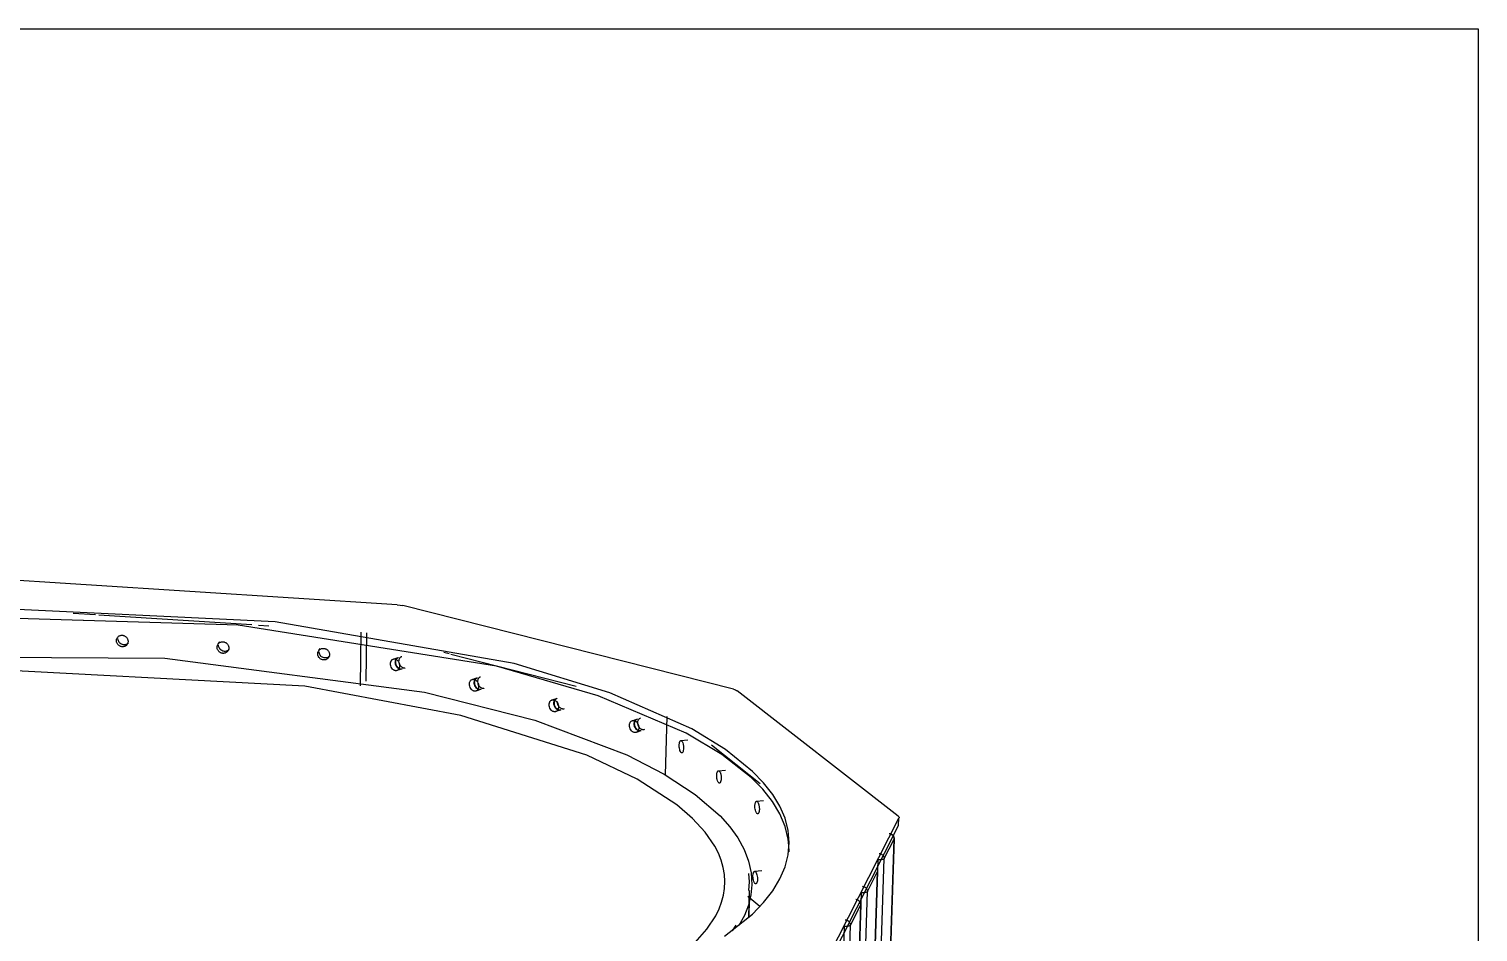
# Model space of a CAD drawing. Header units: millimetres. Extents: x 10366 to 13995, y 24552 to 29685.
# Drawn here: x 13062 to 13995, y 29103 to 29685 of the extents above; entities that cross this region are included whole.
import ezdxf

# ---------------------------------------------------------------- set-up
doc = ezdxf.new("R2010")
doc.units = ezdxf.units.MM
doc.header["$LTSCALE"] = 3
doc.layers.add('Default', color=7, linetype='Continuous')

msp = doc.modelspace()

# ---------------------------------------------------------------- linework, layer by layer
msp.add_lwpolyline([(10366.2, 24552.48), (10366.2, 29684.64), (13995, 29684.64), (13995, 24552.48)], close=True)
at = {"layer": 'Default'}
for points in [[(13299.04, 29313.73, 0), (13031.75, 29330.9, 0)], [(13509.82, 29100.22, 0), (13527.67, 29114.52, 0), (13534.84, 29121.94, 0), (13540.79, 29129.51, 0), (13545.45, 29137.18, 0), (13548.8, 29144.95, 0), (13550.81, 29152.76, 0), (13551.48, 29160.6, 0), (13550.8, 29168.44, 0), (13548.78, 29176.23, 0), (13545.44, 29183.95, 0), (13540.81, 29191.58, 0), (13534.93, 29199.07, 0), (13527.84, 29206.41, 0), (13510.31, 29220.53, 0), (13488.72, 29233.77, 0), (13435.83, 29257.11, 0), (13374.2, 29275.88, 0), (13220.43, 29302.78, 0), (13031.91, 29311.83, 0)], [(13299.04, 29313.73, 0), (13300.95, 29313.53, 0), (13302.62, 29313.2, 0)], [(13515.44, 29259.31, 0), (13302.62, 29313.2, 0)], [(13551.33, 29154.5, 0), (13551.26, 29158.62, 0), (13550.82, 29162.73, 0), (13548.85, 29170.91, 0), (13545.42, 29179.02, 0), (13540.58, 29187.03, 0), (13534.37, 29194.89, 0), (13526.84, 29202.58, 0), (13508.11, 29217.33, 0), (13485.01, 29231.09, 0), (13428.48, 29255.13, 0), (13362.91, 29274.15, 0), (13196.62, 29300.71, 0), (12996.83, 29306.66, 0)], [(13104.7, 29307.26, 0), (13090.32, 29308.2, 0)], [(13205.31, 29300.74, 0), (13106.9, 29307.12, 0)], [(13216.39, 29300.02, 0), (13209.71, 29300.45, 0)], [(13275.29, 29261.53, 0), (13275.72, 29296.17, 0)], [(13278.93, 29264.45, 0), (13279.33, 29295.64, 0)], [(13125.91, 29289.3, 0), (13125.72, 29289.07, 0), (13125.5, 29288.86, 0), (13125.27, 29288.68, 0), (13124.77, 29288.36, 0), (13124.23, 29288.14, 0), (13123.67, 29288.01, 0), (13123.12, 29287.97, 0), (13122.58, 29288.01, 0), (13122.03, 29288.13, 0), (13121.47, 29288.33, 0), (13120.93, 29288.63, 0), (13120.44, 29289.02, 0), (13120, 29289.48, 0), (13119.65, 29290, 0), (13119.39, 29290.55, 0), (13119.22, 29291.11, 0), (13119.15, 29291.52, 0), (13119.13, 29291.92, 0)], [(13183.68, 29288.5, 0), (13184.64, 29289.77, 0)], [(13190.79, 29285.13, 0), (13190.6, 29284.9, 0), (13190.39, 29284.68, 0), (13190.16, 29284.48, 0), (13189.92, 29284.31, 0), (13189.39, 29284.02, 0), (13188.83, 29283.84, 0), (13188.26, 29283.74, 0), (13187.71, 29283.73, 0), (13187.16, 29283.8, 0), (13186.6, 29283.96, 0), (13186.04, 29284.21, 0), (13185.52, 29284.56, 0), (13185.04, 29284.98, 0), (13184.64, 29285.48, 0), (13184.32, 29286.02, 0), (13184.1, 29286.58, 0), (13183.98, 29287.15, 0), (13183.94, 29287.69, 0)], [(13248.42, 29284.2, 0), (13249.34, 29285.48, 0)], [(13255.61, 29280.96, 0), (13255.42, 29280.73, 0), (13255.21, 29280.5, 0), (13254.98, 29280.3, 0), (13254.74, 29280.11, 0), (13254.2, 29279.82, 0), (13253.64, 29279.62, 0), (13253.06, 29279.51, 0), (13252.5, 29279.5, 0), (13251.95, 29279.56, 0), (13251.38, 29279.71, 0), (13250.82, 29279.96, 0), (13250.28, 29280.3, 0), (13249.8, 29280.73, 0), (13249.39, 29281.23, 0), (13249.07, 29281.77, 0), (13248.84, 29282.34, 0), (13248.72, 29282.91, 0), (13248.69, 29283.46, 0)], [(12966.71, 29280.46, 0), (13149.37, 29279.29, 0), (13316.5, 29257.41, 0), (13387.54, 29239.37, 0), (13446.87, 29217.06, 0), (13470.92, 29204.67, 0), (13490.92, 29191.59, 0), (13506.86, 29177.79, 0), (13513.13, 29170.74, 0), (13518.34, 29163.52, 0), (13522.42, 29156.14, 0), (13525.28, 29148.69, 0), (13526.95, 29141.14, 0), (13527.38, 29133.44, 0)], [(13296.45, 29278.77, 0), (13299.51, 29279.74, 0)], [(13297.74, 29276.78, 0), (13297.78, 29277.26, 0), (13297.86, 29277.74, 0), (13298.01, 29278.2, 0), (13298.21, 29278.63, 0), (13298.47, 29279.01, 0), (13298.62, 29279.18, 0), (13298.78, 29279.33, 0), (13298.95, 29279.46, 0), (13299.13, 29279.57, 0), (13299.32, 29279.66, 0), (13299.51, 29279.74, 0)], [(13301.83, 29272.32, 0), (13301.48, 29272.24, 0), (13301.13, 29272.22, 0), (13300.78, 29272.26, 0), (13300.45, 29272.35, 0), (13300.11, 29272.49, 0), (13299.76, 29272.68, 0), (13299.42, 29272.94, 0), (13299.09, 29273.25, 0), (13298.78, 29273.62, 0), (13298.5, 29274.03, 0), (13298.26, 29274.47, 0), (13298.06, 29274.94, 0), (13297.92, 29275.41, 0), (13297.81, 29275.89, 0), (13297.76, 29276.34, 0), (13297.74, 29276.78, 0)], [(13298.05, 29276.88, 0), (13298.08, 29277.36, 0), (13298.17, 29277.84, 0), (13298.31, 29278.3, 0), (13298.52, 29278.73, 0), (13298.78, 29279.11, 0), (13298.93, 29279.28, 0), (13299.09, 29279.43, 0), (13299.26, 29279.56, 0), (13299.44, 29279.67, 0), (13299.63, 29279.76, 0), (13299.82, 29279.83, 0)], [(13302.13, 29272.42, 0), (13301.79, 29272.34, 0), (13301.43, 29272.32, 0), (13301.09, 29272.36, 0), (13300.76, 29272.44, 0), (13300.41, 29272.58, 0), (13300.07, 29272.78, 0), (13299.72, 29273.04, 0), (13299.39, 29273.35, 0), (13299.08, 29273.72, 0), (13298.8, 29274.13, 0), (13298.57, 29274.57, 0), (13298.37, 29275.04, 0), (13298.22, 29275.51, 0), (13298.12, 29275.98, 0), (13298.06, 29276.44, 0), (13298.05, 29276.88, 0)], [(13300.09, 29277.52, 0), (13300.12, 29278, 0), (13300.2, 29278.48, 0), (13300.35, 29278.94, 0), (13300.55, 29279.37, 0), (13300.81, 29279.75, 0), (13300.96, 29279.92, 0), (13301.12, 29280.07, 0), (13301.3, 29280.2, 0), (13301.48, 29280.31, 0), (13301.66, 29280.41, 0), (13301.85, 29280.48, 0)], [(13304.17, 29273.06, 0), (13303.9, 29273, 0), (13303.62, 29272.97, 0), (13303.35, 29272.98, 0), (13303.08, 29273.01, 0), (13302.82, 29273.08, 0), (13302.56, 29273.18, 0), (13302.29, 29273.32, 0), (13302.02, 29273.49, 0), (13301.75, 29273.69, 0), (13301.49, 29273.93, 0), (13301.01, 29274.51, 0), (13300.62, 29275.19, 0), (13300.33, 29275.92, 0)], [(13332.42, 29282.04, 0), (13329.04, 29282.9, 0)], [(13414.24, 29261.08, 0), (13333.46, 29281.77, 0)], [(13456.4, 29070.82, 0), (13481.39, 29087.58, 0), (13490.88, 29096.12, 0), (13498.44, 29104.75, 0), (13504.08, 29113.43, 0), (13506.23, 29117.86, 0), (13507.86, 29122.21, 0), (13509.03, 29126.65, 0), (13509.73, 29131.02, 0), (13509.95, 29135.43, 0), (13509.67, 29140.01, 0), (13508.9, 29144.58, 0), (13507.61, 29149.14, 0), (13505.81, 29153.71, 0), (13503.51, 29158.22, 0), (13497.37, 29167.24, 0), (13489.23, 29176.12, 0), (13479.14, 29184.82, 0), (13453.43, 29201.46, 0), (13421.06, 29216.77, 0), (13339.87, 29242.53, 0), (13239.54, 29261.31, 0), (13012.79, 29273.43, 0)], [(13301.83, 29272.32, 0), (13298.77, 29271.35, 0)], [(13347.27, 29265.66, 0), (13350.32, 29266.64, 0)], [(13348.54, 29263.68, 0), (13348.57, 29264.16, 0), (13348.66, 29264.64, 0), (13348.8, 29265.1, 0), (13349.01, 29265.53, 0), (13349.27, 29265.91, 0), (13349.42, 29266.08, 0), (13349.59, 29266.23, 0), (13349.76, 29266.36, 0), (13349.94, 29266.47, 0), (13350.13, 29266.57, 0), (13350.32, 29266.64, 0)], [(13348.84, 29263.78, 0), (13348.88, 29264.25, 0), (13348.96, 29264.73, 0), (13349.11, 29265.2, 0), (13349.32, 29265.63, 0), (13349.58, 29266.01, 0), (13349.73, 29266.18, 0), (13349.89, 29266.33, 0), (13350.06, 29266.46, 0), (13350.24, 29266.57, 0), (13350.43, 29266.67, 0), (13350.63, 29266.74, 0)], [(13350.88, 29264.43, 0), (13350.91, 29264.91, 0), (13351, 29265.39, 0), (13351.14, 29265.85, 0), (13351.35, 29266.28, 0), (13351.61, 29266.66, 0), (13351.76, 29266.83, 0), (13351.92, 29266.98, 0), (13352.1, 29267.11, 0), (13352.28, 29267.23, 0), (13352.47, 29267.32, 0), (13352.66, 29267.39, 0)], [(13352.68, 29259.19, 0), (13352.33, 29259.11, 0), (13351.97, 29259.09, 0), (13351.62, 29259.12, 0), (13351.28, 29259.21, 0), (13350.93, 29259.35, 0), (13350.58, 29259.55, 0), (13350.23, 29259.8, 0), (13349.89, 29260.12, 0), (13349.58, 29260.49, 0), (13349.3, 29260.9, 0), (13349.06, 29261.35, 0), (13348.86, 29261.82, 0), (13348.71, 29262.3, 0), (13348.61, 29262.77, 0), (13348.55, 29263.24, 0), (13348.54, 29263.68, 0)], [(13352.99, 29259.29, 0), (13352.63, 29259.21, 0), (13352.27, 29259.19, 0), (13351.92, 29259.22, 0), (13351.59, 29259.31, 0), (13351.24, 29259.45, 0), (13350.89, 29259.64, 0), (13350.54, 29259.9, 0), (13350.2, 29260.22, 0), (13349.89, 29260.59, 0), (13349.6, 29261, 0), (13349.36, 29261.45, 0), (13349.16, 29261.92, 0), (13349.01, 29262.4, 0), (13348.91, 29262.87, 0), (13348.86, 29263.34, 0), (13348.84, 29263.78, 0)], [(13352.68, 29259.19, 0), (13349.63, 29258.2, 0)], [(13355.02, 29259.94, 0), (13354.72, 29259.87, 0), (13354.42, 29259.84, 0), (13354.12, 29259.85, 0), (13353.83, 29259.9, 0), (13353.55, 29259.99, 0), (13353.26, 29260.11, 0), (13352.96, 29260.27, 0), (13352.67, 29260.48, 0), (13352.38, 29260.73, 0), (13352.1, 29261.01, 0), (13351.85, 29261.34, 0), (13351.41, 29262.06, 0), (13351.17, 29262.66, 0), (13351, 29263.26, 0)], [(13515.44, 29259.31, 0), (13516.86, 29258.85, 0), (13517.4, 29258.59, 0), (13517.83, 29258.31, 0)], [(13621.55, 29177.62, 0), (13517.83, 29258.31, 0)], [(13398.6, 29252.42, 0), (13401.65, 29253.41, 0)], [(13399.85, 29250.44, 0), (13399.89, 29250.92, 0), (13399.98, 29251.4, 0), (13400.12, 29251.86, 0), (13400.33, 29252.29, 0), (13400.6, 29252.67, 0), (13400.75, 29252.84, 0), (13400.91, 29252.99, 0), (13401.08, 29253.13, 0), (13401.27, 29253.24, 0), (13401.46, 29253.34, 0), (13401.65, 29253.41, 0)], [(13404.06, 29245.92, 0), (13403.7, 29245.84, 0), (13403.33, 29245.82, 0), (13402.98, 29245.85, 0), (13402.63, 29245.94, 0), (13402.28, 29246.08, 0), (13401.92, 29246.27, 0), (13401.57, 29246.53, 0), (13401.23, 29246.85, 0), (13400.91, 29247.22, 0), (13400.62, 29247.64, 0), (13400.37, 29248.09, 0), (13400.17, 29248.56, 0), (13400.02, 29249.05, 0), (13399.92, 29249.53, 0), (13399.86, 29250, 0), (13399.85, 29250.44, 0)], [(13400.16, 29250.54, 0), (13400.19, 29251.02, 0), (13400.28, 29251.5, 0), (13400.43, 29251.96, 0), (13400.64, 29252.39, 0), (13400.9, 29252.77, 0), (13401.05, 29252.94, 0), (13401.22, 29253.09, 0), (13401.39, 29253.23, 0), (13401.57, 29253.34, 0), (13401.76, 29253.44, 0), (13401.96, 29253.51, 0)], [(13404.36, 29246.02, 0), (13404, 29245.94, 0), (13403.64, 29245.92, 0), (13403.28, 29245.95, 0), (13402.94, 29246.04, 0), (13402.58, 29246.18, 0), (13402.23, 29246.37, 0), (13401.87, 29246.63, 0), (13401.53, 29246.95, 0), (13401.21, 29247.32, 0), (13400.93, 29247.74, 0), (13400.68, 29248.19, 0), (13400.48, 29248.66, 0), (13400.33, 29249.15, 0), (13400.23, 29249.63, 0), (13400.17, 29250.1, 0), (13400.16, 29250.54, 0)], [(13404.06, 29245.92, 0), (13401.01, 29244.93, 0)], [(13406.39, 29246.69, 0), (13406.03, 29246.6, 0), (13405.67, 29246.58, 0), (13405.31, 29246.62, 0), (13404.97, 29246.7, 0), (13404.61, 29246.84, 0), (13404.26, 29247.04, 0), (13403.9, 29247.3, 0), (13403.56, 29247.61, 0), (13403.24, 29247.98, 0), (13402.96, 29248.4, 0), (13402.71, 29248.85, 0), (13402.51, 29249.33, 0), (13402.36, 29249.81, 0), (13402.25, 29250.29, 0), (13402.2, 29250.76, 0), (13402.19, 29251.2, 0)], [(13450.33, 29239.07, 0), (13453.37, 29240.08, 0)], [(13451.56, 29237.1, 0), (13451.59, 29237.58, 0), (13451.68, 29238.06, 0), (13451.83, 29238.52, 0), (13452.04, 29238.95, 0), (13452.31, 29239.34, 0), (13452.46, 29239.51, 0), (13452.63, 29239.66, 0), (13452.8, 29239.79, 0), (13452.98, 29239.91, 0), (13453.17, 29240, 0), (13453.37, 29240.08, 0)], [(13455.82, 29232.56, 0), (13455.46, 29232.47, 0), (13455.09, 29232.44, 0), (13454.73, 29232.48, 0), (13454.37, 29232.56, 0), (13454.02, 29232.7, 0), (13453.65, 29232.9, 0), (13453.29, 29233.16, 0), (13452.95, 29233.48, 0), (13452.62, 29233.85, 0), (13452.33, 29234.27, 0), (13452.08, 29234.73, 0), (13451.88, 29235.21, 0), (13451.73, 29235.7, 0), (13451.62, 29236.18, 0), (13451.57, 29236.65, 0), (13451.56, 29237.1, 0)], [(13451.86, 29237.2, 0), (13451.9, 29237.68, 0), (13451.99, 29238.16, 0), (13452.14, 29238.62, 0), (13452.35, 29239.05, 0), (13452.61, 29239.44, 0), (13452.77, 29239.61, 0), (13452.93, 29239.76, 0), (13453.1, 29239.89, 0), (13453.29, 29240.01, 0), (13453.48, 29240.11, 0), (13453.67, 29240.18, 0)], [(13456.13, 29232.66, 0), (13455.76, 29232.57, 0), (13455.39, 29232.55, 0), (13455.03, 29232.58, 0), (13454.68, 29232.66, 0), (13454.32, 29232.8, 0), (13453.96, 29233, 0), (13453.6, 29233.26, 0), (13453.25, 29233.58, 0), (13452.93, 29233.95, 0), (13452.64, 29234.37, 0), (13452.39, 29234.83, 0), (13452.18, 29235.31, 0), (13452.03, 29235.8, 0), (13451.93, 29236.28, 0), (13451.87, 29236.75, 0), (13451.86, 29237.2, 0)], [(13453.89, 29237.87, 0), (13453.92, 29238.35, 0), (13454.01, 29238.83, 0), (13454.16, 29239.29, 0), (13454.37, 29239.72, 0), (13454.64, 29240.11, 0), (13454.79, 29240.28, 0), (13454.96, 29240.43, 0), (13455.13, 29240.56, 0), (13455.31, 29240.68, 0), (13455.51, 29240.78, 0), (13455.7, 29240.85, 0)], [(13458.15, 29233.33, 0), (13457.79, 29233.24, 0), (13457.42, 29233.22, 0), (13457.06, 29233.25, 0), (13456.7, 29233.34, 0), (13456.35, 29233.48, 0), (13455.98, 29233.67, 0), (13455.62, 29233.93, 0), (13455.28, 29234.25, 0), (13454.95, 29234.63, 0), (13454.66, 29235.05, 0), (13454.41, 29235.5, 0), (13454.21, 29235.98, 0), (13454.06, 29236.47, 0), (13453.95, 29236.95, 0), (13453.9, 29237.43, 0), (13453.89, 29237.87, 0)], [(13471.84, 29204.13, 0), (13472.75, 29241.86, 0)], [(13455.82, 29232.56, 0), (13452.78, 29231.55, 0)], [(13481.63, 29226.25, 0), (13486.11, 29226.66, 0)], [(13532.73, 29198.39, 0), (13501.39, 29223.34, 0)], [(13505.82, 29206.87, 0), (13510.34, 29207.29, 0)], [(13530.4, 29187.18, 0), (13534.96, 29187.6, 0)], [(13576.62, 29082.4, 0), (13621.88, 29171.64, 0)], [(13576.77, 29087.29, 0), (13622.04, 29176.35, 0)], [(13621.55, 29177.62, 0), (13621.73, 29177.47, 0), (13621.88, 29177.31, 0), (13621.99, 29177.15, 0), (13622.04, 29177.07, 0), (13622.07, 29176.99, 0), (13622.1, 29176.91, 0), (13622.12, 29176.83, 0), (13622.13, 29176.75, 0), (13622.13, 29176.67, 0), (13622.12, 29176.59, 0), (13622.1, 29176.51, 0), (13622.07, 29176.43, 0), (13622.04, 29176.35, 0)], [(13621.88, 29171.64, 0), (13622.04, 29176.35, 0)], [(13588.76, 28237.9, 0), (13618.93, 29162.87, 0)], [(13618.97, 29163.01, 0), (13588.8, 28238.08, 0)], [(13612.53, 29150.24, 0), (13618.93, 29162.87, 0)], [(13618.93, 29162.87, 0), (13618.93, 29163.16, 0), (13618.9, 29163.45, 0), (13618.83, 29163.75, 0), (13618.74, 29164.05, 0), (13618.61, 29164.35, 0), (13618.46, 29164.63, 0), (13618.27, 29164.91, 0), (13618.05, 29165.17, 0), (13617.8, 29165.4, 0), (13617.54, 29165.61, 0), (13617.26, 29165.79, 0), (13616.96, 29165.94, 0), (13616.66, 29166.06, 0), (13616.36, 29166.15, 0), (13616.06, 29166.21, 0), (13615.77, 29166.25, 0)], [(13615.91, 29166.39, 0), (13616.22, 29166.36, 0), (13616.51, 29166.29, 0), (13616.81, 29166.2, 0), (13617.09, 29166.09, 0), (13617.36, 29165.94, 0), (13617.62, 29165.77, 0), (13617.86, 29165.58, 0), (13618.09, 29165.36, 0), (13618.29, 29165.12, 0), (13618.47, 29164.86, 0), (13618.63, 29164.57, 0), (13618.76, 29164.27, 0), (13618.86, 29163.97, 0), (13618.93, 29163.65, 0), (13618.96, 29163.33, 0), (13618.97, 29163.01, 0)], [(13609.35, 29153.63, 0), (13609.64, 29153.6, 0), (13609.94, 29153.54, 0), (13610.25, 29153.45, 0), (13610.55, 29153.33, 0), (13610.85, 29153.17, 0), (13611.13, 29152.99, 0), (13611.4, 29152.78, 0), (13611.64, 29152.54, 0), (13611.86, 29152.28, 0), (13612.05, 29152.01, 0), (13612.21, 29151.72, 0), (13612.34, 29151.42, 0), (13612.43, 29151.12, 0), (13612.5, 29150.82, 0), (13612.53, 29150.52, 0), (13612.53, 29150.24, 0)], [(13578.95, 28219.81, 0), (13608.75, 29149.49, 0)], [(13582.54, 28220.83, 0), (13612.53, 29150.24, 0)], [(13612.53, 29150.24, 0), (13612.51, 29150.19, 0), (13612.47, 29150.15, 0), (13612.43, 29150.11, 0), (13612.33, 29150.02, 0), (13612.2, 29149.94, 0), (13612.03, 29149.85, 0), (13611.61, 29149.71, 0), (13611.08, 29149.59, 0), (13610.47, 29149.51, 0), (13608.75, 29149.49, 0)], [(13525.46, 29129.68, 0), (13525.74, 29135.22, 0), (13525.34, 29140.75, 0)], [(13529.15, 29142.05, 0), (13533.7, 29142.48, 0)], [(13578.42, 28209.52, 0), (13608.29, 29141.87, 0)], [(13608.33, 29142.01, 0), (13578.45, 28209.71, 0)], [(13601.77, 29128.99, 0), (13608.29, 29141.87, 0)], [(13527.38, 29133.44, 0), (13526.72, 29126.85, 0), (13525.14, 29120.29, 0), (13522.56, 29113.63, 0), (13519.05, 29107.07, 0)], [(13532.54, 29119.4, 0), (13524.83, 29125.76, 0)], [(13525.62, 29129.64, 0), (13525.15, 29112.21, 0)], [(13568.45, 28191.09, 0), (13597.94, 29128.22, 0)], [(13572.08, 28192.13, 0), (13601.77, 29128.99, 0)], [(13601.77, 29128.99, 0), (13601.74, 29128.94, 0), (13601.71, 29128.9, 0), (13601.67, 29128.85, 0), (13601.56, 29128.76, 0), (13601.43, 29128.68, 0), (13601.26, 29128.59, 0), (13600.83, 29128.44, 0), (13600.29, 29128.32, 0), (13599.68, 29128.24, 0), (13597.94, 29128.22, 0)], [(13598.55, 29132.41, 0), (13598.85, 29132.38, 0), (13599.15, 29132.31, 0), (13599.46, 29132.22, 0), (13599.76, 29132.1, 0), (13600.06, 29131.95, 0), (13600.35, 29131.76, 0), (13600.62, 29131.55, 0), (13600.87, 29131.31, 0), (13601.09, 29131.05, 0), (13601.28, 29130.77, 0), (13601.44, 29130.48, 0), (13601.57, 29130.18, 0), (13601.67, 29129.87, 0), (13601.73, 29129.57, 0), (13601.76, 29129.27, 0), (13601.77, 29128.99, 0)], [(13525.61, 29112.63, 0), (13525.93, 29124.1, 0)], [(13567.88, 28180.61, 0), (13597.44, 29120.45, 0)], [(13597.48, 29120.59, 0), (13567.92, 28180.81, 0)], [(13590.79, 29107.31, 0), (13597.44, 29120.45, 0)], [(13597.44, 29120.45, 0), (13597.44, 29120.74, 0), (13597.41, 29121.04, 0), (13597.34, 29121.34, 0), (13597.25, 29121.65, 0), (13597.12, 29121.95, 0), (13596.96, 29122.24, 0), (13596.76, 29122.52, 0), (13596.54, 29122.78, 0), (13596.29, 29123.02, 0), (13596.02, 29123.24, 0), (13595.73, 29123.42, 0), (13595.43, 29123.58, 0), (13595.13, 29123.7, 0), (13594.82, 29123.79, 0), (13594.51, 29123.85, 0), (13594.21, 29123.89, 0)], [(13514.83, 29103.82, 0), (13517.24, 29107.42, 0)], [(13557.76, 28161.84, 0), (13586.92, 29106.53, 0)], [(13561.42, 28162.9, 0), (13590.79, 29107.31, 0)], [(13590.79, 29107.31, 0), (13590.76, 29107.27, 0), (13590.73, 29107.22, 0), (13590.69, 29107.18, 0), (13590.58, 29107.09, 0), (13590.44, 29107, 0), (13590.27, 29106.91, 0), (13589.84, 29106.76, 0), (13589.3, 29106.63, 0), (13588.68, 29106.55, 0), (13586.92, 29106.53, 0)], [(13587.54, 29110.77, 0), (13587.84, 29110.73, 0), (13588.15, 29110.67, 0), (13588.46, 29110.58, 0), (13588.76, 29110.46, 0), (13589.07, 29110.3, 0), (13589.36, 29110.11, 0), (13589.63, 29109.9, 0), (13589.88, 29109.66, 0), (13590.1, 29109.4, 0), (13590.3, 29109.11, 0), (13590.46, 29108.82, 0), (13590.59, 29108.51, 0), (13590.69, 29108.21, 0), (13590.75, 29107.9, 0), (13590.78, 29107.6, 0), (13590.79, 29107.31, 0)]]:
    msp.add_polyline3d(points, dxfattribs=at)
for points in [[(13118.13, 29290.65, 0), (13118.15, 29290.98, 0), (13118.2, 29291.32, 0), (13118.28, 29291.66, 0), (13118.4, 29292, 0), (13118.56, 29292.33, 0), (13118.75, 29292.64, 0), (13118.98, 29292.93, 0), (13119.24, 29293.2, 0), (13119.53, 29293.44, 0), (13119.84, 29293.64, 0), (13120.17, 29293.81, 0), (13120.52, 29293.94, 0), (13120.87, 29294.04, 0), (13121.22, 29294.1, 0), (13121.56, 29294.12, 0), (13121.9, 29294.11, 0), (13122.24, 29294.08, 0), (13122.58, 29294.01, 0), (13122.93, 29293.9, 0), (13123.28, 29293.76, 0), (13123.62, 29293.59, 0), (13123.95, 29293.37, 0), (13124.26, 29293.13, 0), (13124.55, 29292.85, 0), (13124.81, 29292.55, 0), (13125.04, 29292.23, 0), (13125.23, 29291.89, 0), (13125.38, 29291.54, 0), (13125.5, 29291.19, 0), (13125.58, 29290.84, 0), (13125.63, 29290.49, 0), (13125.64, 29290.16, 0), (13125.63, 29289.83, 0), (13125.58, 29289.49, 0), (13125.49, 29289.15, 0), (13125.37, 29288.81, 0), (13125.22, 29288.49, 0), (13125.02, 29288.17, 0), (13124.79, 29287.88, 0), (13124.53, 29287.61, 0), (13124.24, 29287.37, 0), (13123.93, 29287.17, 0), (13123.6, 29287, 0), (13123.25, 29286.87, 0), (13122.91, 29286.78, 0), (13122.56, 29286.72, 0), (13122.21, 29286.69, 0), (13121.87, 29286.7, 0), (13121.53, 29286.74, 0), (13121.19, 29286.81, 0), (13120.84, 29286.91, 0), (13120.49, 29287.05, 0), (13120.15, 29287.23, 0), (13119.82, 29287.44, 0), (13119.51, 29287.68, 0), (13119.22, 29287.96, 0), (13118.96, 29288.26, 0), (13118.73, 29288.58, 0), (13118.54, 29288.92, 0), (13118.39, 29289.27, 0), (13118.27, 29289.62, 0), (13118.19, 29289.97, 0), (13118.14, 29290.32, 0)], [(13182.98, 29286.41, 0), (13183, 29286.75, 0), (13183.05, 29287.08, 0), (13183.14, 29287.43, 0), (13183.26, 29287.76, 0), (13183.42, 29288.09, 0), (13183.61, 29288.4, 0), (13183.84, 29288.7, 0), (13184.11, 29288.97, 0), (13184.4, 29289.2, 0), (13184.71, 29289.41, 0), (13185.05, 29289.58, 0), (13185.39, 29289.71, 0), (13185.74, 29289.8, 0), (13186.1, 29289.86, 0), (13186.44, 29289.89, 0), (13186.78, 29289.88, 0), (13187.12, 29289.84, 0), (13187.47, 29289.77, 0), (13187.82, 29289.67, 0), (13188.17, 29289.53, 0), (13188.51, 29289.35, 0), (13188.84, 29289.14, 0), (13189.15, 29288.89, 0), (13189.44, 29288.62, 0), (13189.7, 29288.32, 0), (13189.93, 29287.99, 0), (13190.12, 29287.65, 0), (13190.27, 29287.3, 0), (13190.39, 29286.95, 0), (13190.47, 29286.6, 0), (13190.51, 29286.25, 0), (13190.53, 29285.92, 0), (13190.51, 29285.59, 0), (13190.46, 29285.25, 0), (13190.37, 29284.91, 0), (13190.25, 29284.57, 0), (13190.09, 29284.24, 0), (13189.9, 29283.93, 0), (13189.66, 29283.64, 0), (13189.4, 29283.37, 0), (13189.11, 29283.13, 0), (13188.79, 29282.92, 0), (13188.46, 29282.76, 0), (13188.12, 29282.62, 0), (13187.76, 29282.53, 0), (13187.41, 29282.47, 0), (13187.06, 29282.45, 0), (13186.73, 29282.45, 0), (13186.39, 29282.49, 0), (13186.04, 29282.56, 0), (13185.69, 29282.67, 0), (13185.34, 29282.81, 0), (13185, 29282.98, 0), (13184.67, 29283.19, 0), (13184.36, 29283.44, 0), (13184.07, 29283.72, 0), (13183.81, 29284.02, 0), (13183.58, 29284.34, 0), (13183.39, 29284.68, 0), (13183.24, 29285.03, 0), (13183.12, 29285.38, 0), (13183.04, 29285.73, 0), (13183, 29286.08, 0)], [(13247.76, 29282.18, 0), (13247.78, 29282.51, 0), (13247.83, 29282.85, 0), (13247.92, 29283.19, 0), (13248.04, 29283.53, 0), (13248.21, 29283.86, 0), (13248.4, 29284.17, 0), (13248.64, 29284.47, 0), (13248.9, 29284.74, 0), (13249.2, 29284.98, 0), (13249.51, 29285.18, 0), (13249.85, 29285.35, 0), (13250.2, 29285.48, 0), (13250.55, 29285.58, 0), (13250.9, 29285.64, 0), (13251.25, 29285.66, 0), (13251.59, 29285.65, 0), (13251.93, 29285.62, 0), (13252.28, 29285.55, 0), (13252.63, 29285.44, 0), (13252.98, 29285.3, 0), (13253.33, 29285.12, 0), (13253.66, 29284.91, 0), (13253.97, 29284.66, 0), (13254.26, 29284.39, 0), (13254.52, 29284.09, 0), (13254.74, 29283.76, 0), (13254.93, 29283.42, 0), (13255.09, 29283.07, 0), (13255.2, 29282.72, 0), (13255.28, 29282.37, 0), (13255.33, 29282.02, 0), (13255.34, 29281.68, 0), (13255.32, 29281.35, 0), (13255.27, 29281.01, 0), (13255.18, 29280.67, 0), (13255.06, 29280.33, 0), (13254.9, 29280, 0), (13254.7, 29279.69, 0), (13254.46, 29279.4, 0), (13254.2, 29279.13, 0), (13253.9, 29278.89, 0), (13253.59, 29278.68, 0), (13253.25, 29278.51, 0), (13252.91, 29278.38, 0), (13252.55, 29278.29, 0), (13252.2, 29278.23, 0), (13251.85, 29278.21, 0), (13251.51, 29278.21, 0), (13251.17, 29278.25, 0), (13250.82, 29278.32, 0), (13250.47, 29278.43, 0), (13250.12, 29278.57, 0), (13249.77, 29278.74, 0), (13249.44, 29278.96, 0), (13249.13, 29279.2, 0), (13248.84, 29279.48, 0), (13248.58, 29279.78, 0), (13248.36, 29280.1, 0), (13248.17, 29280.44, 0), (13248.01, 29280.79, 0), (13247.9, 29281.15, 0), (13247.82, 29281.5, 0), (13247.77, 29281.84, 0)], [(13294.69, 29275.81, 0), (13294.75, 29276.48, 0), (13294.82, 29276.81, 0), (13294.91, 29277.13, 0), (13295.04, 29277.44, 0), (13295.19, 29277.73, 0), (13295.37, 29277.99, 0), (13295.58, 29278.23, 0), (13295.81, 29278.43, 0), (13296.05, 29278.59, 0), (13296.31, 29278.72, 0), (13296.58, 29278.8, 0), (13296.86, 29278.85, 0), (13297.13, 29278.86, 0), (13297.4, 29278.84, 0), (13297.66, 29278.79, 0), (13297.93, 29278.71, 0), (13298.19, 29278.59, 0), (13298.47, 29278.44, 0), (13298.74, 29278.25, 0), (13299, 29278.02, 0), (13299.25, 29277.77, 0), (13299.72, 29277.16, 0), (13300.09, 29276.47, 0), (13300.35, 29275.73, 0), (13300.5, 29274.99, 0), (13300.54, 29274.3, 0), (13300.48, 29273.63, 0), (13300.41, 29273.3, 0), (13300.31, 29272.98, 0), (13300.18, 29272.67, 0), (13300.03, 29272.38, 0), (13299.85, 29272.12, 0), (13299.64, 29271.88, 0), (13299.41, 29271.68, 0), (13299.17, 29271.52, 0), (13298.91, 29271.4, 0), (13298.64, 29271.31, 0), (13298.36, 29271.26, 0), (13298.09, 29271.25, 0), (13297.82, 29271.27, 0), (13297.56, 29271.33, 0), (13297.3, 29271.41, 0), (13297.03, 29271.53, 0), (13296.76, 29271.68, 0), (13296.49, 29271.87, 0), (13296.22, 29272.09, 0), (13295.97, 29272.35, 0), (13295.51, 29272.95, 0), (13295.14, 29273.65, 0), (13294.87, 29274.39, 0), (13294.73, 29275.12, 0)], [(13345.49, 29262.7, 0), (13345.55, 29263.36, 0), (13345.62, 29263.7, 0), (13345.72, 29264.02, 0), (13345.85, 29264.33, 0), (13346, 29264.62, 0), (13346.19, 29264.89, 0), (13346.4, 29265.12, 0), (13346.63, 29265.33, 0), (13346.88, 29265.49, 0), (13347.14, 29265.61, 0), (13347.41, 29265.7, 0), (13347.69, 29265.75, 0), (13347.97, 29265.76, 0), (13348.24, 29265.74, 0), (13348.51, 29265.68, 0), (13348.77, 29265.6, 0), (13349.05, 29265.48, 0), (13349.32, 29265.33, 0), (13349.59, 29265.14, 0), (13349.86, 29264.91, 0), (13350.12, 29264.65, 0), (13350.59, 29264.04, 0), (13350.96, 29263.34, 0), (13351.22, 29262.6, 0), (13351.37, 29261.86, 0), (13351.41, 29261.17, 0), (13351.35, 29260.5, 0), (13351.28, 29260.16, 0), (13351.18, 29259.84, 0), (13351.05, 29259.53, 0), (13350.89, 29259.24, 0), (13350.7, 29258.97, 0), (13350.49, 29258.74, 0), (13350.26, 29258.54, 0), (13350.01, 29258.37, 0), (13349.75, 29258.25, 0), (13349.48, 29258.16, 0), (13349.2, 29258.11, 0), (13348.92, 29258.1, 0), (13348.65, 29258.13, 0), (13348.38, 29258.18, 0), (13348.12, 29258.26, 0), (13347.84, 29258.38, 0), (13347.57, 29258.54, 0), (13347.3, 29258.72, 0), (13347.03, 29258.95, 0), (13346.77, 29259.21, 0), (13346.31, 29259.82, 0), (13345.93, 29260.52, 0), (13345.67, 29261.26, 0), (13345.52, 29262, 0)], [(13396.81, 29249.44, 0), (13396.87, 29250.12, 0), (13396.94, 29250.45, 0), (13397.04, 29250.78, 0), (13397.17, 29251.09, 0), (13397.34, 29251.38, 0), (13397.52, 29251.65, 0), (13397.74, 29251.89, 0), (13397.97, 29252.09, 0), (13398.23, 29252.25, 0), (13398.49, 29252.38, 0), (13398.77, 29252.46, 0), (13399.05, 29252.51, 0), (13399.33, 29252.52, 0), (13399.61, 29252.5, 0), (13399.88, 29252.44, 0), (13400.15, 29252.36, 0), (13400.42, 29252.24, 0), (13400.7, 29252.09, 0), (13400.98, 29251.89, 0), (13401.25, 29251.67, 0), (13401.51, 29251.41, 0), (13401.98, 29250.79, 0), (13402.36, 29250.09, 0), (13402.62, 29249.34, 0), (13402.77, 29248.6, 0), (13402.8, 29247.9, 0), (13402.74, 29247.22, 0), (13402.67, 29246.89, 0), (13402.57, 29246.56, 0), (13402.43, 29246.25, 0), (13402.27, 29245.96, 0), (13402.09, 29245.69, 0), (13401.87, 29245.45, 0), (13401.64, 29245.25, 0), (13401.38, 29245.09, 0), (13401.12, 29244.96, 0), (13400.84, 29244.88, 0), (13400.56, 29244.83, 0), (13400.28, 29244.82, 0), (13400, 29244.84, 0), (13399.73, 29244.9, 0), (13399.46, 29244.98, 0), (13399.18, 29245.1, 0), (13398.91, 29245.26, 0), (13398.63, 29245.45, 0), (13398.36, 29245.68, 0), (13398.1, 29245.94, 0), (13397.63, 29246.55, 0), (13397.25, 29247.25, 0), (13396.99, 29248, 0), (13396.84, 29248.74, 0)], [(13448.52, 29236.09, 0), (13448.58, 29236.77, 0), (13448.66, 29237.11, 0), (13448.76, 29237.43, 0), (13448.89, 29237.75, 0), (13449.06, 29238.04, 0), (13449.25, 29238.31, 0), (13449.47, 29238.55, 0), (13449.7, 29238.75, 0), (13449.96, 29238.91, 0), (13450.23, 29239.04, 0), (13450.51, 29239.13, 0), (13450.8, 29239.17, 0), (13451.08, 29239.18, 0), (13451.37, 29239.16, 0), (13451.64, 29239.1, 0), (13451.91, 29239.02, 0), (13452.19, 29238.9, 0), (13452.47, 29238.74, 0), (13452.75, 29238.55, 0), (13453.03, 29238.32, 0), (13453.29, 29238.06, 0), (13453.76, 29237.44, 0), (13454.14, 29236.73, 0), (13454.41, 29235.98, 0), (13454.56, 29235.23, 0), (13454.59, 29234.52, 0), (13454.52, 29233.85, 0), (13454.45, 29233.51, 0), (13454.35, 29233.18, 0), (13454.21, 29232.87, 0), (13454.05, 29232.58, 0), (13453.86, 29232.31, 0), (13453.64, 29232.07, 0), (13453.4, 29231.87, 0), (13453.14, 29231.7, 0), (13452.87, 29231.58, 0), (13452.59, 29231.49, 0), (13452.3, 29231.45, 0), (13452.02, 29231.44, 0), (13451.74, 29231.46, 0), (13451.47, 29231.51, 0), (13451.19, 29231.6, 0), (13450.91, 29231.72, 0), (13450.63, 29231.88, 0), (13450.35, 29232.07, 0), (13450.08, 29232.3, 0), (13449.82, 29232.56, 0), (13449.34, 29233.18, 0), (13448.96, 29233.89, 0), (13448.7, 29234.64, 0), (13448.55, 29235.39, 0)], [(13480.58, 29223.39, 0), (13480.72, 29224.72, 0), (13480.86, 29225.3, 0), (13480.95, 29225.55, 0), (13481.06, 29225.77, 0), (13481.17, 29225.94, 0), (13481.29, 29226.08, 0), (13481.35, 29226.14, 0), (13481.42, 29226.18, 0), (13481.48, 29226.21, 0), (13481.55, 29226.24, 0), (13481.61, 29226.25, 0), (13481.68, 29226.26, 0), (13481.74, 29226.25, 0), (13481.81, 29226.24, 0), (13481.87, 29226.21, 0), (13481.94, 29226.18, 0), (13482, 29226.14, 0), (13482.13, 29226.04, 0), (13482.25, 29225.91, 0), (13482.38, 29225.74, 0), (13482.63, 29225.29, 0), (13482.86, 29224.71, 0), (13483.06, 29224.01, 0), (13483.32, 29222.45, 0), (13483.35, 29221, 0), (13483.2, 29219.69, 0), (13483.04, 29219.13, 0), (13482.94, 29218.9, 0), (13482.83, 29218.7, 0), (13482.71, 29218.54, 0), (13482.65, 29218.48, 0), (13482.59, 29218.42, 0), (13482.52, 29218.38, 0), (13482.46, 29218.35, 0), (13482.39, 29218.32, 0), (13482.33, 29218.31, 0), (13482.26, 29218.31, 0), (13482.2, 29218.31, 0), (13482.13, 29218.33, 0), (13482.07, 29218.35, 0), (13482, 29218.38, 0), (13481.94, 29218.42, 0), (13481.81, 29218.52, 0), (13481.69, 29218.65, 0), (13481.56, 29218.82, 0), (13481.31, 29219.27, 0), (13481.08, 29219.86, 0), (13480.88, 29220.55, 0), (13480.72, 29221.32, 0), (13480.63, 29222.11, 0)], [(13504.76, 29204, 0), (13504.89, 29205.33, 0), (13505.04, 29205.92, 0), (13505.14, 29206.17, 0), (13505.24, 29206.39, 0), (13505.36, 29206.56, 0), (13505.42, 29206.64, 0), (13505.48, 29206.7, 0), (13505.54, 29206.76, 0), (13505.61, 29206.8, 0), (13505.68, 29206.84, 0), (13505.74, 29206.86, 0), (13505.81, 29206.87, 0), (13505.88, 29206.87, 0), (13505.94, 29206.87, 0), (13506.01, 29206.85, 0), (13506.08, 29206.83, 0), (13506.14, 29206.8, 0), (13506.21, 29206.76, 0), (13506.33, 29206.66, 0), (13506.46, 29206.52, 0), (13506.59, 29206.35, 0), (13506.85, 29205.9, 0), (13507.08, 29205.3, 0), (13507.29, 29204.6, 0), (13507.54, 29203.03, 0), (13507.58, 29201.56, 0), (13507.52, 29200.88, 0), (13507.42, 29200.24, 0), (13507.25, 29199.68, 0), (13507.15, 29199.45, 0), (13507.04, 29199.25, 0), (13506.92, 29199.09, 0), (13506.86, 29199.02, 0), (13506.8, 29198.97, 0), (13506.73, 29198.93, 0), (13506.66, 29198.89, 0), (13506.6, 29198.87, 0), (13506.53, 29198.86, 0), (13506.46, 29198.85, 0), (13506.4, 29198.86, 0), (13506.33, 29198.88, 0), (13506.26, 29198.9, 0), (13506.2, 29198.93, 0), (13506.13, 29198.97, 0), (13506.01, 29199.07, 0), (13505.88, 29199.21, 0), (13505.75, 29199.38, 0), (13505.49, 29199.83, 0), (13505.26, 29200.43, 0), (13505.05, 29201.13, 0), (13504.9, 29201.91, 0), (13504.8, 29202.7, 0)], [(13529.32, 29184.29, 0), (13529.46, 29185.64, 0), (13529.61, 29186.22, 0), (13529.71, 29186.48, 0), (13529.81, 29186.7, 0), (13529.93, 29186.88, 0), (13529.99, 29186.95, 0), (13530.06, 29187.01, 0), (13530.12, 29187.07, 0), (13530.19, 29187.11, 0), (13530.26, 29187.14, 0), (13530.33, 29187.17, 0), (13530.39, 29187.18, 0), (13530.46, 29187.18, 0), (13530.53, 29187.18, 0), (13530.6, 29187.16, 0), (13530.67, 29187.14, 0), (13530.73, 29187.1, 0), (13530.8, 29187.06, 0), (13530.93, 29186.96, 0), (13531.06, 29186.82, 0), (13531.19, 29186.65, 0), (13531.45, 29186.19, 0), (13531.69, 29185.59, 0), (13531.9, 29184.88, 0), (13532.16, 29183.29, 0), (13532.19, 29181.81, 0), (13532.14, 29181.13, 0), (13532.02, 29180.48, 0), (13531.86, 29179.92, 0), (13531.76, 29179.68, 0), (13531.64, 29179.48, 0), (13531.52, 29179.32, 0), (13531.46, 29179.26, 0), (13531.39, 29179.2, 0), (13531.32, 29179.16, 0), (13531.26, 29179.13, 0), (13531.19, 29179.11, 0), (13531.12, 29179.09, 0), (13531.05, 29179.09, 0), (13530.98, 29179.1, 0), (13530.91, 29179.11, 0), (13530.85, 29179.14, 0), (13530.78, 29179.17, 0), (13530.71, 29179.21, 0), (13530.59, 29179.32, 0), (13530.46, 29179.45, 0), (13530.32, 29179.63, 0), (13530.06, 29180.09, 0), (13529.82, 29180.69, 0), (13529.62, 29181.4, 0), (13529.46, 29182.18, 0), (13529.36, 29182.98, 0)], [(13528.08, 29139.19, 0), (13528.22, 29140.53, 0), (13528.37, 29141.11, 0), (13528.47, 29141.36, 0), (13528.58, 29141.58, 0), (13528.69, 29141.75, 0), (13528.76, 29141.83, 0), (13528.82, 29141.89, 0), (13528.89, 29141.94, 0), (13528.95, 29141.98, 0), (13529.02, 29142.02, 0), (13529.09, 29142.04, 0), (13529.16, 29142.05, 0), (13529.22, 29142.05, 0), (13529.29, 29142.04, 0), (13529.36, 29142.02, 0), (13529.43, 29142, 0), (13529.49, 29141.97, 0), (13529.56, 29141.92, 0), (13529.69, 29141.82, 0), (13529.82, 29141.68, 0), (13529.95, 29141.5, 0), (13530.21, 29141.04, 0), (13530.45, 29140.44, 0), (13530.65, 29139.73, 0), (13530.91, 29138.14, 0), (13530.95, 29136.67, 0), (13530.89, 29135.99, 0), (13530.78, 29135.35, 0), (13530.61, 29134.79, 0), (13530.51, 29134.56, 0), (13530.4, 29134.36, 0), (13530.28, 29134.21, 0), (13530.21, 29134.14, 0), (13530.15, 29134.09, 0), (13530.08, 29134.05, 0), (13530.01, 29134.02, 0), (13529.95, 29134, 0), (13529.88, 29133.99, 0), (13529.81, 29133.98, 0), (13529.74, 29133.99, 0), (13529.67, 29134.01, 0), (13529.61, 29134.04, 0), (13529.54, 29134.07, 0), (13529.47, 29134.11, 0), (13529.35, 29134.22, 0), (13529.22, 29134.36, 0), (13529.09, 29134.53, 0), (13528.83, 29134.99, 0), (13528.59, 29135.6, 0), (13528.38, 29136.31, 0), (13528.22, 29137.09, 0), (13528.12, 29137.89, 0)]]:
    msp.add_polyline3d(points, close=True, dxfattribs=at)

doc.saveas('drawing.dxf')
